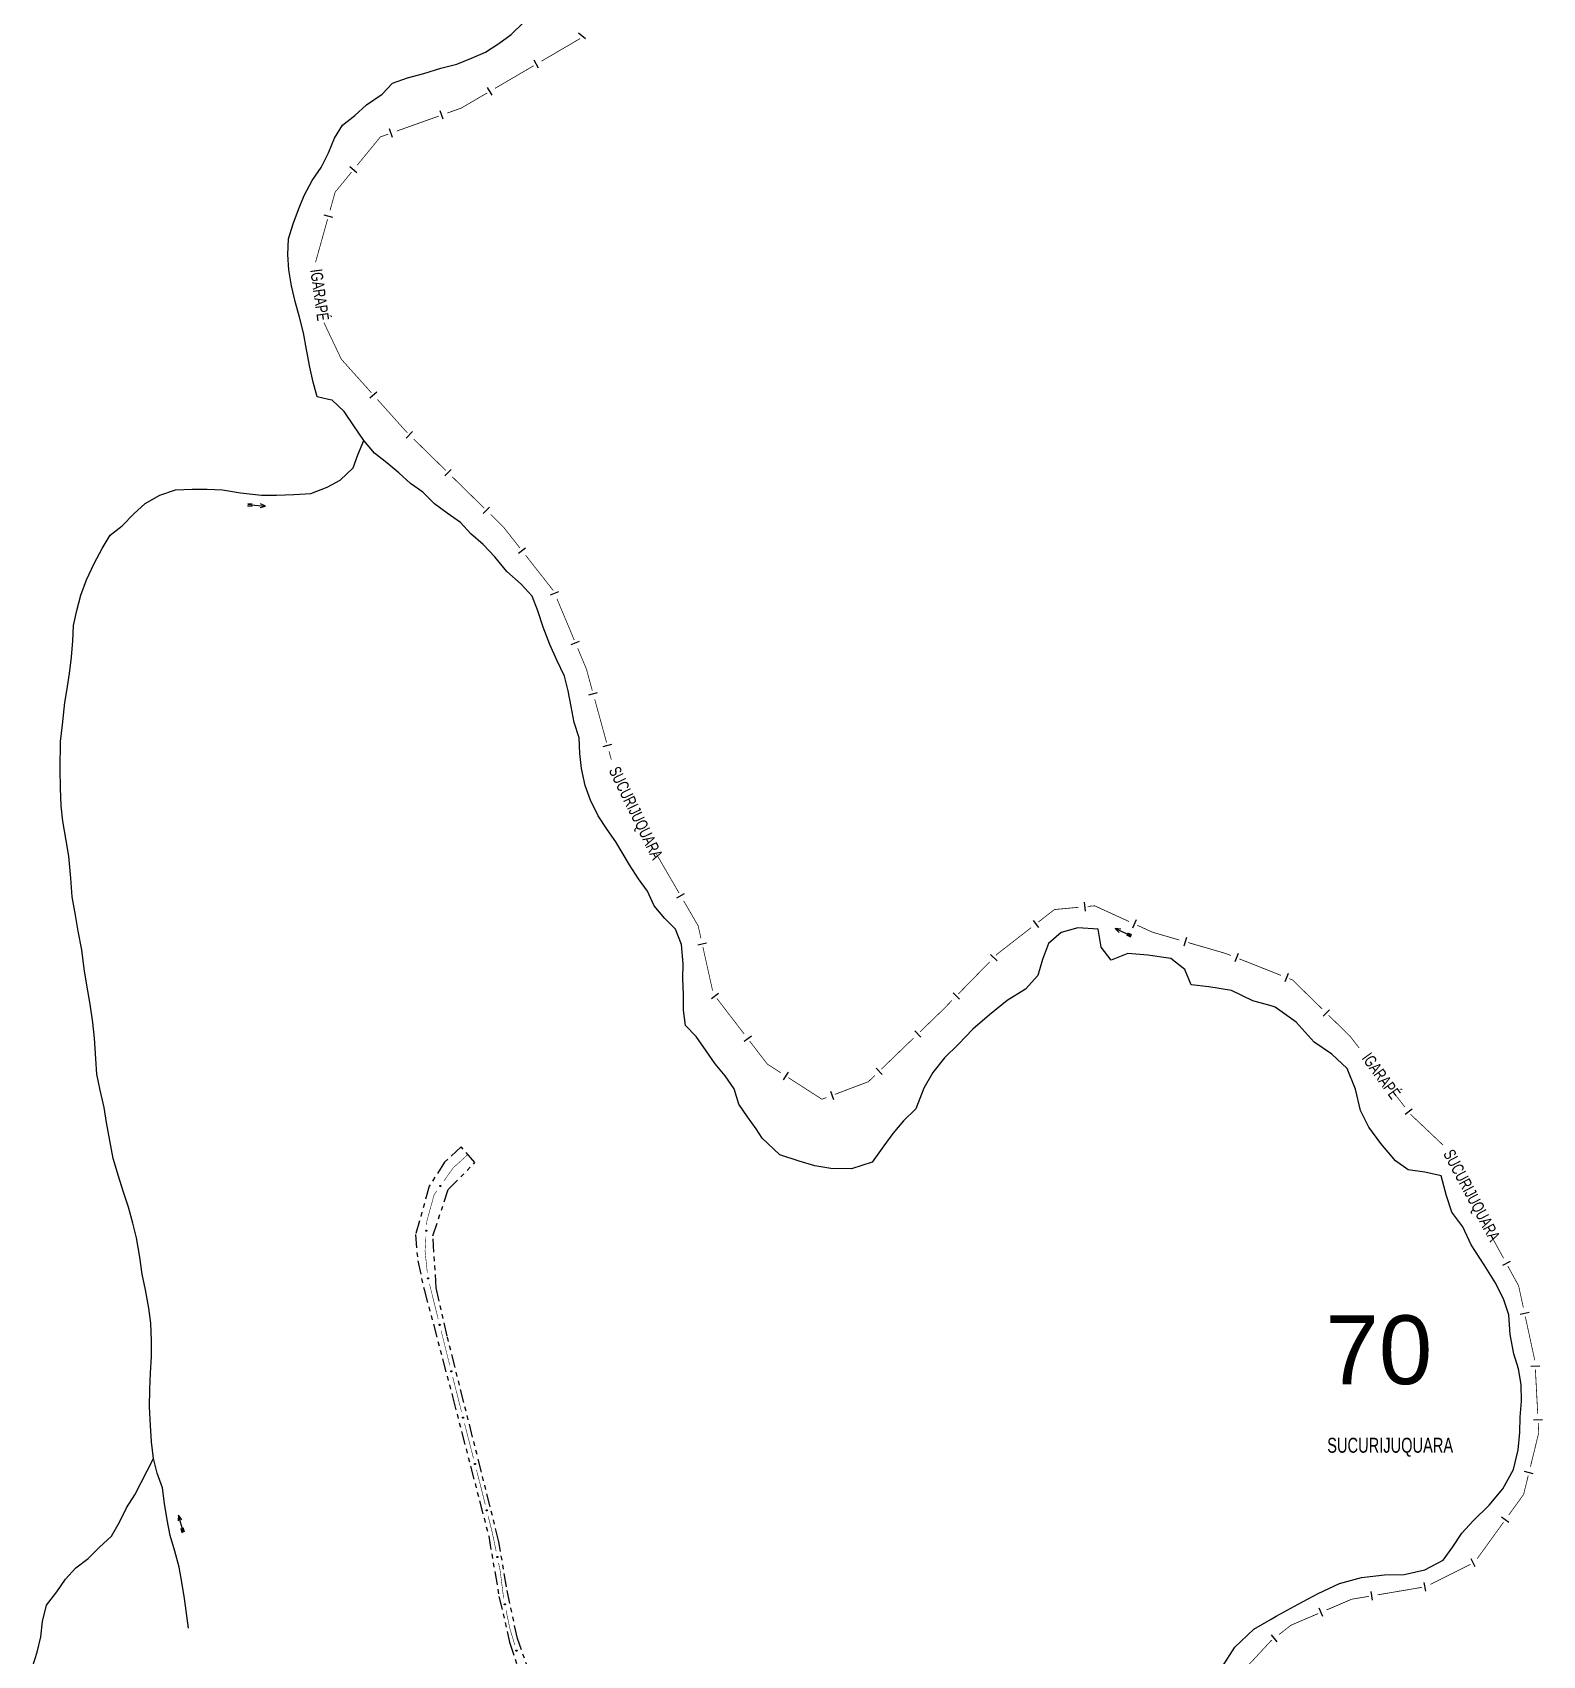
# Model space of a CAD drawing. Extents: x 211453 to 215163, y 4877397 to 4881305.
# Drawn here: x 214658 to 215163, y 4880377 to 4880920 of the extents above; entities that cross this region are included whole.
import ezdxf

# ---------------------------------------------------------------- set-up
doc = ezdxf.new("R2010")
doc.units = 0
doc.header["$LTSCALE"] = 1.5
doc.header["$MEASUREMENT"] = 0
doc.linetypes.add('TRACO_25', pattern=[8, 3, -1, 1, -1, 1, -1])
for name, color, linetype in [('HD-CURSO-PERENE', 170, 'CONTINUOUS'), ('HD-TXT-PERENE', 170, 'CONTINUOUS'), ('LM-LIM-SETORES-BAIRROS', 250, 'CONTINUOUS'), ('LM-TXT-LSB', 7, 'CONTINUOUS'), ('SV-EIXO-RUA-N-PAV', 6, 'CONTINUOUS'), ('SV-RUA-NAO-PAV', 7, 'CONTINUOUS')]:
    doc.layers.add(name, color=color, linetype=linetype)
doc.styles.add('ARIAL', font='ARIAL.SHX')
doc.styles.add('SWIS', font='swissko.ttf')

# ---------------------------------------------------------------- blocks, each defined once
blk = doc.blocks.new('COD035', base_point=(212390.061183, 4880219.475751))
at = {"layer": 'HD-TXT-PERENE'}
for p, q in [((212390.061183, 4880219.881482), (212391.561183, 4880219.881482)), ((212390.061183, 4880219.481482), (212396.061183, 4880219.481482)), ((212390.061183, 4880219.081482), (212391.561183, 4880219.081482))]:
    blk.add_line(p, q, dxfattribs=at)
blk.add_lwpolyline([(212394.261183, 4880218.881482), (212396.061183, 4880219.481482), (212394.261183, 4880220.081482)], dxfattribs=at)

msp = doc.modelspace()

# ---------------------------------------------------------------- linework, layer by layer
at = {"layer": 'HD-CURSO-PERENE', "linetype": 'Continuous'}
for points in [[(215071.848075, 4880594.614572, 2.702486), (215065.695308, 4880596.355496, 2.702486), (215058.604869, 4880599.763843, 2.702486), (215051.065959, 4880600.955991, 2.702486), (215045.134769, 4880601.668044, 2.702486), (215043.046013, 4880606.81091, 2.702486), (215038.311872, 4880610.467589, 2.702486), (215030.683137, 4880611.559946, 2.702486), (215023.893323, 4880612.112717, 2.702486), (215018.382582, 4880609.949161, 2.702486), (215015.036082, 4880614.224099, 2.702486), (215014.015323, 4880620.334835, 2.702486), (215007.205581, 4880620.777794, 2.702486), (215001.604781, 4880619.133453, 2.702486), (214997.462491, 4880615.53147, 2.702486), (214995.447604, 4880610.191133, 2.702486), (214993.902022, 4880604.790639, 2.702486), (214989.720142, 4880600.270153, 2.702486), (214983.580992, 4880596.449597, 2.702486), (214977.661874, 4880591.660478, 2.702486), (214972.172087, 4880586.90108, 2.702486), (214967.311443, 4880581.861793, 2.702486), (214962.610399, 4880577.231763, 2.702486), (214958.738197, 4880572.311751, 2.702486), (214955.754713, 4880567.181598, 2.702486), (214953.011575, 4880560.17433, 2.702486), (214948.969288, 4880556.162951, 2.702486), (214945.38635, 4880552.011549, 2.702486), (214942.332622, 4880547.809942, 2.702486), (214938.490585, 4880542.330813, 2.702486), (214931.611923, 4880540.207929, 2.702486), (214924.6925, 4880540.251588, 2.702486), (214919.320364, 4880541.202955, 2.702486), (214914.107756, 4880542.753274, 2.702486), (214907.586938, 4880544.8634, 2.702486), (214901.663885, 4880550.447623, 2.702486), (214899.694914, 4880553.584421, 2.646404), (214896.816632, 4880557.538293, 2.646404), (214893.914704, 4880561.739284, 2.646404), (214892.371983, 4880566.860185, 2.646404), (214889.349948, 4880571.281223, 2.646404), (214885.928247, 4880575.262266, 2.646404), (214882.966248, 4880579.603284, 2.646404), (214879.584069, 4880584.384424, 2.646404), (214876.062574, 4880588.04544, 2.646404), (214875.35965, 4880593.246223, 2.646404), (214875.356606, 4880598.426895, 2.646404), (214875.213565, 4880603.647595, 2.646404), (214875.330546, 4880608.748238, 2.646404), (214874.686929, 4880615.109162, 2.646404), (214872.724262, 4880620.270133, 2.646404), (214869.102856, 4880623.811149, 2.646404), (214865.541005, 4880628.092252, 2.646404), (214863.338536, 4880632.993227, 2.646404), (214860.336685, 4880637.09422, 2.646404), (214857.374452, 4880641.83529, 2.646404), (214852.791762, 4880649.437603, 2.646404), (214849.881452, 4880653.607158, 2.476595), (214846.811099, 4880658.216663, 2.476595), (214844.31064, 4880663.406089, 2.476595), (214842.510168, 4880668.315535, 2.476595), (214841.27956, 4880674.044874, 2.476595), (214840.738997, 4880679.02429, 2.476595), (214840.478385, 4880684.253671, 2.476595), (214838.877869, 4880689.423083, 2.476595), (214837.857302, 4880694.692473, 2.476595), (214836.876729, 4880699.991858, 2.476595), (214835.566228, 4880704.881298, 2.476595), (214833.025747, 4880710.270701, 2.476595), (214830.675275, 4880715.480122, 2.476595), (214828.494728, 4880721.219476, 2.476595), (214826.674193, 4880726.668859, 2.476595), (214824.823725, 4880731.568308, 2.476595), (214821.163477, 4880735.637888, 2.476595), (214816.323285, 4880739.877469, 2.476595), (214812.332963, 4880744.736961, 2.476595), (214808.432718, 4880748.906533, 2.476595), (214804.292562, 4880752.466183, 2.476595), (214800.852339, 4880756.205799, 2.476595), (214796.422253, 4880759.345504, 2.476595), (214792.202154, 4880762.475206, 2.476595), (214788.221943, 4880766.404808, 2.476595), (214784.121868, 4880769.27454, 2.476595), (214780.171698, 4880772.844185, 2.476595), (214776.211556, 4880776.193856, 2.476595), (214772.101431, 4880779.483537, 2.476595), (214768.50116, 4880783.703098, 2.476595), (214765.230794, 4880788.532581, 2.476595), (214761.920437, 4880793.31207, 2.476595), (214757.940241, 4880797.121687, 2.476595), (214756.657602, 4880797.431376, 2.476595), (214752.970423, 4880798.321633, 2.476595), (214751.589929, 4880803.191077, 2.476595), (214750.469395, 4880808.240495, 2.476595), (214749.348767, 4880814.079818, 2.466465), (214748.328162, 4880819.66917, 2.436077), (214747.037621, 4880824.868573, 2.436077), (214745.587077, 4880830.187965, 2.436077), (214744.286534, 4880835.417364, 2.425947), (214743.405958, 4880840.686751, 2.425947), (214743.155354, 4880845.846141, 2.425947), (214743.284717, 4880851.075515, 2.425947), (214744.933999, 4880856.14488, 2.425947), (214746.683311, 4880860.91428, 2.425947), (214748.622624, 4880865.563691, 2.425947), (214751.251843, 4880870.62304, 2.425947), (214754.271119, 4880874.992465, 2.425947), (214756.72038, 4880879.801848, 2.425947), (214758.719658, 4880884.711226, 2.425947), (214761.348955, 4880889.120653, 2.425947), (214765.568295, 4880892.300199, 2.425947), (214769.417612, 4880895.879703, 2.425947), (214774.596837, 4880899.489179, 2.35504), (214778.076168, 4880903.148681, 2.35504), (214783.135627, 4880904.888383, 2.35504), (214788.625086, 4880906.378107, 2.35504), (214794.274501, 4880908.157793, 2.35504), (214799.633992, 4880909.457542, 2.35504), (214804.543425, 4880911.487212, 2.35504), (214809.23288, 4880913.456893, 2.35504), (214813.652233, 4880916.42646, 2.35504), (214817.751598, 4880919.466024, 2.35504), (214821.740876, 4880923.285497, 2.35504)], [(214709.861928, 4880386.574854, 8.719535), (214708.556342, 4880396.496341, 8.523311), (214707.69327, 4880401.997188, 8.523311), (214706.770516, 4880406.977976, 8.523311), (214705.307615, 4880412.378901, 8.503688), (214703.764823, 4880417.619818, 8.268219), (214702.721997, 4880422.760645, 8.228974), (214701.89893, 4880428.241483, 7.836527), (214701.175962, 4880433.522279, 7.247855), (214699.453403, 4880438.423179, 7.326344), (214698.170786, 4880443.284007, 6.835784), (214697.487611, 4880448.904841, 6.757295), (214697.184447, 4880454.385599, 6.79654), (214696.88086, 4880460.58645, 6.79654), (214696.957355, 4880466.527208, 6.816162), (214697.234154, 4880471.887861, 6.816162), (214697.590832, 4880477.428525, 6.816162), (214697.587765, 4880482.649203, 6.816162), (214697.284377, 4880488.51001, 6.816162), (214696.661496, 4880493.610767, 6.816162), (214695.538156, 4880499.651723, 6.757295), (214694.395278, 4880504.912581, 6.600316), (214693.612063, 4880510.633444, 6.600316), (214692.488452, 4880517.13446, 6.600316), (214691.345786, 4880522.035271, 6.580694), (214689.842975, 4880527.296185, 6.541449), (214688.100126, 4880532.697153, 6.364847), (214686.47749, 4880537.698051, 6.188246), (214684.754344, 4880543.599082, 5.756553), (214683.570991, 4880549.680052, 5.658441), (214682.527707, 4880555.600981, 5.658441), (214681.744879, 4880560.661758, 5.658441), (214680.36174, 4880566.44272, 5.658441), (214679.278792, 4880571.803582, 5.658441), (214678.975851, 4880576.90429, 5.658441), (214678.431898, 4880583.805269, 5.540707), (214677.928901, 4880589.066029, 5.40335), (214677.06543, 4880595.246963, 5.422972), (214675.901921, 4880601.587964, 5.462217), (214675.018888, 4880607.028806, 5.462217), (214674.195281, 4880613.429763, 5.442595), (214672.991838, 4880619.670757, 5.364105), (214672.088915, 4880624.931579, 5.246371), (214671.005485, 4880631.112547, 5.030524), (214670.621925, 4880637.293408, 4.971657), (214669.917708, 4880644.694476, 4.971657), (214669.034793, 4880649.935291, 4.99128), (214667.931226, 4880656.356294, 5.010902), (214667.388306, 4880661.497044, 5.010902), (214667.124865, 4880667.437855, 4.696944), (214666.961228, 4880673.67869, 4.638076), (214667.115699, 4880683.039881, 4.127894), (214667.772286, 4880688.640506, 4.127894), (214668.558449, 4880696.075843, 3.813936), (214669.205367, 4880699.961754, 3.774691), (214670.081795, 4880705.762372, 3.774691), (214670.838446, 4880711.222964, 3.774691), (214671.215179, 4880716.663612, 3.774691), (214671.452079, 4880721.86425, 3.774691), (214672.588917, 4880726.884727, 3.774691), (214673.885725, 4880731.905179, 3.617712), (214675.782328, 4880737.085559, 3.480355), (214678.35864, 4880742.545871, 3.244887), (214681.055187, 4880747.566108, 3.244887), (214683.69211, 4880751.966273, 3.284131), (214687.749521, 4880755.086054, 3.284131), (214691.646386, 4880759.185987, 3.166397), (214695.383656, 4880762.645862, 3.166397), (214700.281099, 4880765.445472, 3.146775), (214705.559117, 4880767.144881, 3.146775), (214711.157933, 4880767.384051, 3.048663), (214716.197017, 4880767.343272, 3.048663), (214721.256169, 4880767.182473, 3.048663), (214727.275671, 4880766.12141, 3.048663), (214734.254805, 4880765.380241, 3.048663), (214739.293879, 4880765.359464, 3.048663), (214745.152658, 4880765.578592, 2.950551), (214750.851385, 4880765.937762, 2.813194), (214756.209153, 4880768.037211, 2.793571), (214760.626943, 4880770.396838, 2.832816), (214764.963726, 4880774.496703, 2.832816), (214766.461541, 4880778.829205, 2.69546), (214768.50116, 4880783.703098, 2.69546)], [(215071.838958, 4880389.601789, 2.702486), (215073.52, 4880390.58, 2.7), (215080.84875, 4880394.591366, 2.702486), (215087.567111, 4880398.152027, 2.702486), (215094.744861, 4880401.472826, 2.702486), (215102.032915, 4880403.545569, 2.702486), (215109.770751, 4880404.380059, 2.702486), (215116.330637, 4880404.566225, 2.702486), (215123.269431, 4880406.100022, 2.702486), (215129.358884, 4880409.321567, 2.702486), (215132.572269, 4880413.78267, 2.702486), (215135.565946, 4880418.3637, 2.702486), (215139.378554, 4880422.455074, 2.702486), (215144.788278, 4880427.703729, 2.702486), (215149.339214, 4880433.222414, 2.702486), (215152.881346, 4880439.660166, 2.702486), (215154.436496, 4880446.158891, 2.702486), (215155.003409, 4880451.999205, 2.702486), (215155.11131, 4880457.09097, 2.702486), (215155.598524, 4880462.462081, 2.702486), (215155.416663, 4880468.093136, 2.702486), (215154.516074, 4880473.275298, 2.702486), (215152.986496, 4880478.328008, 2.702486), (215151.745949, 4880484.768333, 2.702486), (215151.31413, 4880491.298079, 2.702486), (215149.694694, 4880496.340853, 2.702486), (215147.026681, 4880501.863421, 2.702486), (215143.020447, 4880508.095571, 2.702486), (215138.764444, 4880514.727214, 2.702486), (215135.896559, 4880520.719137, 2.702486), (215132.300183, 4880525.673119, 2.702486), (215130.470901, 4880531.1553, 2.702486), (215128.691096, 4880537.815563, 2.702486), (215123.25893, 4880539.086449, 2.702486), (215117.717137, 4880539.81826, 2.702486), (215113.452535, 4880542.795777, 2.702486), (215108.497905, 4880548.629078, 2.702486), (215104.491986, 4880554.032559, 2.702486), (215101.72408, 4880559.674989, 2.702486), (215100.013998, 4880566.784493, 2.702486), (215097.295535, 4880573.694859, 2.702486), (215092.181528, 4880578.52985, 2.702486), (215086.249096, 4880582.516644, 2.702486), (215080.17, 4880589.2, 2.7), (215073.154689, 4880594.244865, 2.702486), (215071.848075, 4880594.614572, 2.702486)], [(214657.739253, 4880373.621186, 7.493135), (214659.336029, 4880378.601586, 7.414645), (214660.512854, 4880383.632058, 7.336155), (214661.139682, 4880388.832636, 7.051631), (214662.43622, 4880394.313148, 7.022197), (214665.892949, 4880398.783196, 6.747484), (214668.819965, 4880402.933284, 6.659183), (214672.2771, 4880406.713243, 6.541449), (214676.364464, 4880409.903029, 6.404092), (214680.191512, 4880413.712935, 6.325603), (214684.148612, 4880417.392804, 6.286357), (214686.855381, 4880422.03299, 6.286357), (214689.162131, 4880426.833258, 6.276546), (214691.949067, 4880431.163391, 6.276546), (214698.170786, 4880443.284007, 6.22749)], [(215055.555366, 4880373.818359, 2.702486), (215059.676619, 4880380.235832, 2.702486), (215066.054576, 4880386.232763, 2.702486), (215071.838958, 4880389.601789, 2.702486)]]:
    msp.add_polyline3d(points, dxfattribs=at)
at = {"layer": 'LM-LIM-SETORES-BAIRROS', "const_width": 0.25}
for points in [[(214827.905979, 4880910.492736), (214839.989548, 4880917.562909)], [(214839.989548, 4880917.562909), (214840.613699, 4880917.928104)], [(214840.613699, 4880917.928104), (214840.791113, 4880918.14065)], [(214812.369961, 4880901.402513), (214825.316642, 4880908.977699)], [(214801.130235, 4880894.826077), (214809.780625, 4880899.887476)], [(214796.441728, 4880893.154207), (214800.209356, 4880894.497702)], [(214800.209356, 4880894.497702), (214801.130235, 4880894.826077)], [(214779.487402, 4880887.108478), (214793.616007, 4880892.146585)], [(214766.30327, 4880875.711844), (214773.902123, 4880884.999332)], [(214773.902123, 4880884.999332), (214774.037857, 4880885.165229)], [(214774.037857, 4880885.165229), (214776.661681, 4880886.100856)], [(214758.916531, 4880866.683608), (214764.403556, 4880873.389973)], [(214758.826494, 4880866.360967), (214758.916531, 4880866.683608)], [(214757.213748, 4880860.581776), (214758.826494, 4880866.360967)], [(214752.37551, 4880843.244203), (214756.407375, 4880857.69218)], [(214755.432262, 4880822.558122), (214755.172832, 4880823.103486)], [(214761.016715, 4880810.818706), (214755.432262, 4880822.558122)], [(214761.016715, 4880810.818706), (214771.02989, 4880799.650164)], [(214773.032525, 4880797.416456), (214782.378155, 4880786.992484)], [(214782.378155, 4880786.992484), (214782.858631, 4880786.456568)], [(214782.858631, 4880786.456568), (214783.058726, 4880786.260371)], [(214785.200809, 4880784.160018), (214795.911219, 4880773.658251)], [(214798.053302, 4880771.557898), (214808.763712, 4880761.056132)], [(214810.905795, 4880758.955778), (214815.189959, 4880754.755072)], [(214815.189959, 4880754.755072), (214815.201469, 4880754.743786)], [(214815.201469, 4880754.743786), (214820.74578, 4880747.674789)], [(214822.5972, 4880745.314229), (214831.854299, 4880733.511428)], [(214833.069976, 4880730.777443), (214838.870877, 4880716.944527)], [(214840.031057, 4880714.177944), (214842.738143, 4880707.722583)], [(214842.738143, 4880707.722583), (214842.923902, 4880707.279621)], [(214842.923902, 4880707.279621), (214844.916562, 4880700.028782)], [(214845.711542, 4880697.136031), (214849.686442, 4880682.672278)], [(214850.481421, 4880679.779527), (214851.011408, 4880677.851026)], [(214851.011408, 4880677.851026), (214851.260833, 4880676.943427)], [(214866.36637, 4880645.333691), (214873.911929, 4880632.369721)], [(214875.421041, 4880629.776927), (214879.948377, 4880621.998544)], [(215012.82881, 4880628.102674), (215010.482201, 4880627.882679)], [(215013.413831, 4880627.835599), (215012.82881, 4880628.102674)], [(215024.330087, 4880622.852091), (215013.413831, 4880627.835599)], [(214999.38763, 4880626.842563), (214993.975215, 4880622.632907)], [(214999.530224, 4880626.85593), (214999.38763, 4880626.842563)], [(215007.495298, 4880627.602657), (214999.530224, 4880626.85593)], [(214879.948377, 4880621.998544), (214880.307182, 4880621.382084)], [(214880.355138, 4880621.16628), (214880.307182, 4880621.382084)], [(214881.22286, 4880617.261532), (214880.355138, 4880621.16628)], [(214991.607159, 4880620.791085), (214980.556228, 4880612.195917)], [(215032.150505, 4880619.2819), (215027.059151, 4880621.606214)], [(215032.537676, 4880619.169389), (215032.150505, 4880619.2819)], [(215041.180153, 4880616.6579), (215032.537676, 4880619.169389)], [(214885.127608, 4880599.690165), (214881.873651, 4880614.332971)], [(214980.485972, 4880612.141273), (214979.849079, 4880611.489905)], [(214980.556228, 4880612.195917), (214980.485972, 4880612.141273)], [(215056.722661, 4880612.141273), (215044.060979, 4880615.820737)], [(215057.479914, 4880611.841231), (215056.722661, 4880612.141273)], [(215058.409596, 4880611.472867), (215057.479914, 4880611.841231)], [(214977.751726, 4880609.344885), (214967.264961, 4880598.619785)], [(215071.870737, 4880606.139219), (215061.198641, 4880610.367776)], [(215072.354822, 4880605.947411), (215071.870737, 4880606.139219)], [(215075.143865, 4880604.842313), (215072.354822, 4880605.947411)], [(215078.984614, 4880603.320499), (215077.932908, 4880603.737215)], [(215079.605622, 4880602.712992), (215078.984614, 4880603.320499)], [(215088.898465, 4880593.622168), (215079.605622, 4880602.712992)], [(214895.692405, 4880585.227821), (214886.557014, 4880597.125074)], [(214965.167608, 4880596.474765), (214962.371138, 4880593.614738)], [(214962.00435, 4880593.239615), (214954.470564, 4880585.961211)], [(214962.371138, 4880593.614738), (214962.00435, 4880593.239615)], [(215098.30631, 4880584.418841), (215091.042967, 4880591.524285)], [(215098.816819, 4880583.752882), (215098.30631, 4880584.418841)], [(214903.409209, 4880575.17803), (214897.519483, 4880582.84837)], [(214952.31299, 4880583.876775), (214941.525119, 4880573.454595)], [(215101.250367, 4880580.578319), (215098.816819, 4880583.752882)], [(214903.686082, 4880574.999813), (214903.409209, 4880575.17803)], [(214907.890403, 4880572.293583), (214903.686082, 4880574.999813)], [(214921.680812, 4880563.416998), (214910.412996, 4880570.669845)], [(214937.222176, 4880569.297514), (214925.982868, 4880565.044803)], [(214937.929162, 4880569.980535), (214937.222176, 4880569.297514)], [(214939.367545, 4880571.370159), (214937.929162, 4880569.980535)], [(214922.241723, 4880563.629235), (214921.680812, 4880563.416998)], [(214923.17701, 4880563.983127), (214922.241723, 4880563.629235)], [(215114.124097, 4880563.95297), (215113.71963, 4880564.472188)], [(215116.582246, 4880560.797419), (215114.124097, 4880563.95297)], [(215118.468079, 4880558.376556), (215118.425858, 4880558.430755)], [(215119.144076, 4880557.735977), (215118.468079, 4880558.376556)], [(215129.306209, 4880548.106281), (215119.144076, 4880557.735977)], [(215145.700484, 4880517.280459), (215145.6969, 4880517.287005)], [(215149.542341, 4880510.263328), (215145.700484, 4880517.280459)], [(215154.591248, 4880501.041525), (215150.983038, 4880507.631903)], [(215154.694272, 4880500.566031), (215154.591248, 4880501.041525)], [(215156.176546, 4880493.724769), (215154.694272, 4880500.566031)], [(215159.988106, 4880476.132952), (215156.811806, 4880490.792799)], [(215160.981995, 4880458.164229), (215160.193613, 4880473.143497)], [(215161.311838, 4880451.897213), (215161.139672, 4880455.168376)], [(215158.522991, 4880440.509422), (215161.139547, 4880451.193693)], [(215161.139547, 4880451.193693), (215161.311838, 4880451.897213)], [(215156.271396, 4880431.315407), (215157.809385, 4880437.59553)], [(215151.274648, 4880424.396833), (215155.958572, 4880430.882267)], [(215155.958572, 4880430.882267), (215156.271396, 4880431.315407)], [(215140.735818, 4880409.804607), (215149.518176, 4880421.964795)], [(215125.082449, 4880401.229662), (215138.498857, 4880407.937867)], [(215107.496588, 4880397.728812), (215122.285667, 4880400.235435)], [(215090.35771, 4880392.656098), (215098.630132, 4880396.201099)], [(215098.630132, 4880396.201099), (215098.726347, 4880396.24233)], [(215098.726347, 4880396.24233), (215104.538773, 4880397.227487)], [(215078.511906, 4880387.579787), (215087.600236, 4880391.474431)], [(215074.472413, 4880384.446349), (215078.423147, 4880387.510937)], [(215078.423147, 4880387.510937), (215078.511906, 4880387.579787)], [(215061.871433, 4880371.643207), (215071.388895, 4880381.910531)], [(215071.388895, 4880381.910531), (215071.863775, 4880382.422825)], [(215071.863775, 4880382.422825), (215072.101973, 4880382.607596)]]:
    msp.add_lwpolyline(points, dxfattribs=at)
at = {"layer": 'LM-LIM-SETORES-BAIRROS'}
for points in [[(214842.583473, 4880917.947138), (214840.28037, 4880919.869563)], [(214826.937273, 4880908.188043), (214825.422236, 4880910.777379)], [(214811.401255, 4880899.09782), (214809.886218, 4880901.687156)], [(214795.061725, 4880891.069599), (214794.054103, 4880893.89532)], [(214778.107399, 4880885.02387), (214777.099777, 4880887.849591)], [(214766.19773, 4880873.214073), (214763.875858, 4880875.113787)], [(214758.120964, 4880858.252192), (214755.231368, 4880859.058565)], [(214770.580581, 4880797.904277), (214772.814289, 4880799.906912)], [(214782.722577, 4880784.489212), (214784.82293, 4880786.631295)], [(214795.57507, 4880771.887093), (214797.675423, 4880774.029175)], [(214808.427563, 4880759.284973), (214810.527916, 4880761.427055)], [(214820.18264, 4880745.962226), (214822.5432, 4880747.813646)], [(214830.913232, 4880732.041742), (214833.679815, 4880733.201922)], [(214837.874312, 4880715.442243), (214840.640895, 4880716.602423)], [(214843.73518, 4880698.667042), (214846.627931, 4880699.462022)], [(214848.505059, 4880681.310537), (214851.39781, 4880682.105517)], [(214873.11857, 4880630.7509), (214875.711364, 4880632.260012)], [(215009.346555, 4880629.28279), (215009.626578, 4880626.295887)], [(214992.264952, 4880623.202995), (214994.106774, 4880620.834938)], [(215026.772402, 4880623.386038), (215025.526525, 4880620.656974)], [(215043.519285, 4880617.540204), (215042.682122, 4880614.659378)], [(214883.121002, 4880615.634554), (214880.19244, 4880614.983762)], [(214978.077451, 4880611.823575), (214980.222471, 4880609.726222)], [(215060.821505, 4880612.130662), (215059.716414, 4880609.341617)], [(215077.555776, 4880605.500103), (215076.450678, 4880602.71106)], [(214887.137714, 4880598.831763), (214884.758263, 4880597.004685)], [(214965.493334, 4880598.953455), (214967.638354, 4880596.856102)], [(215091.377074, 4880593.29583), (215089.279192, 4880591.151328)], [(214898.100183, 4880584.55506), (214895.720732, 4880582.727981)], [(214952.709155, 4880586.345186), (214954.793591, 4880584.187612)], [(214939.76371, 4880573.83857), (214941.848146, 4880571.680996)], [(214910.384001, 4880572.472388), (214908.760263, 4880569.949795)], [(214924.516744, 4880566.09384), (214925.57842, 4880563.287982)], [(215118.994652, 4880560.141449), (215116.627989, 4880558.297837)], [(215151.818518, 4880509.229393), (215149.187093, 4880507.788697)], [(215158.066037, 4880492.087752), (215155.134068, 4880491.452492)], [(215161.638981, 4880474.220953), (215158.643127, 4880474.063276)], [(215162.58504, 4880456.245832), (215159.589186, 4880456.088155)], [(215159.5042, 4880438.210025), (215156.590308, 4880438.923631)], [(215151.319685, 4880421.897238), (215148.887648, 4880423.65371)], [(215140.064105, 4880407.043439), (215138.722464, 4880409.726721)], [(215123.522268, 4880398.923636), (215123.020943, 4880401.881451)], [(215105.775374, 4880395.915687), (215105.274049, 4880398.873503)], [(215089.110227, 4880390.489583), (215087.92856, 4880393.247057)], [(215073.811496, 4880382.035293), (215071.972743, 4880384.405734)]]:
    msp.add_lwpolyline(points, dxfattribs=at)
at = {"layer": 'SV-EIXO-RUA-N-PAV', "const_width": 0.18}
for points in [[(214803.287192, 4880544.91346), (214798.84127, 4880540.884344)], [(214798.419831, 4880540.502415), (214795.270081, 4880536.077766)], [(214798.84127, 4880540.884344), (214798.419831, 4880540.502415)], [(214792.03142, 4880531.528218), (214789.79351, 4880523.415796)], [(214792.370425, 4880532.004439), (214792.03142, 4880531.528218)], [(214792.950356, 4880532.819105), (214792.370425, 4880532.004439)], [(214789.597739, 4880522.706127), (214789.521284, 4880521.444619)], [(214789.79351, 4880523.415796), (214789.597739, 4880522.706127)], [(214789.279304, 4880517.451945), (214789.037324, 4880513.459271)], [(214789.037324, 4880513.459271), (214788.989319, 4880512.667195)], [(214788.989319, 4880512.667195), (214789.743727, 4880505.500321)], [(214790.499406, 4880501.581408), (214793.380351, 4880489.932367)], [(214794.350289, 4880486.051746), (214797.260716, 4880474.410036)], [(214798.241655, 4880470.532186), (214801.195501, 4880458.901417)], [(214802.180116, 4880455.024494), (214802.374562, 4880454.258865)], [(214802.374562, 4880454.258865), (214805.170736, 4880443.40313)], [(214806.168473, 4880439.529563), (214807.415644, 4880434.687605)], [(214807.415644, 4880434.687605), (214807.546132, 4880434.181002)], [(214807.546132, 4880434.181002), (214809.117002, 4880427.897523)], [(214810.087145, 4880424.016953), (214811.299823, 4880419.166241)], [(214811.299823, 4880419.166241), (214811.500863, 4880418.36208)], [(214811.500863, 4880418.36208), (214812.753597, 4880412.31948)], [(214813.565599, 4880408.402766), (214813.9716, 4880406.444408)], [(214813.9716, 4880406.444408), (214814.086648, 4880405.889468)], [(214814.086648, 4880405.889468), (214815.27498, 4880396.531357)], [(214816.06612, 4880392.611023), (214817.278669, 4880386.734824)], [(214817.278669, 4880386.734824), (214817.280854, 4880386.724234)], [(214817.280854, 4880386.724234), (214818.982312, 4880380.981813)]]:
    msp.add_lwpolyline(points, dxfattribs=at)
at = {"layer": 'SV-EIXO-RUA-N-PAV'}
for points in [[(214794.283222, 4880534.501648), (214794.292023, 4880534.453538), (214794.289748, 4880534.41039), (214794.277494, 4880534.374948), (214794.258498, 4880534.346453), (214794.235781, 4880534.31949), (214794.20688, 4880534.297359), (214794.169362, 4880534.279901), (214794.121163, 4880534.270735), (214794.077116, 4880534.275969), (214794.041726, 4880534.286125), (214794.010873, 4880534.304222), (214793.98505, 4880534.326729), (214793.963054, 4880534.35751), (214793.945733, 4880534.395703), (214793.937689, 4880534.444392), (214793.940208, 4880534.486678), (214793.952962, 4880534.520647), (214793.971352, 4880534.55155), (214793.994874, 4880534.578799), (214794.023369, 4880534.60036), (214794.061855, 4880534.61773), (214794.110016, 4880534.625033), (214794.15222, 4880534.623001), (214794.186359, 4880534.610728), (214794.216376, 4880534.591938), (214794.243696, 4880534.569482), (214794.267152, 4880534.541357), (214794.283222, 4880534.501648)], [(214789.518865, 4880519.58504), (214789.551809, 4880519.548891), (214789.57273, 4880519.511086), (214789.581104, 4880519.474533), (214789.580081, 4880519.440302), (214789.575091, 4880519.4054), (214789.562296, 4880519.371321), (214789.539717, 4880519.336644), (214789.503686, 4880519.303342), (214789.46355, 4880519.284456), (214789.428153, 4880519.274329), (214789.392397, 4880519.27334), (214789.358573, 4880519.278756), (214789.323614, 4880519.293217), (214789.288695, 4880519.316442), (214789.256086, 4880519.353483), (214789.235829, 4880519.390686), (214789.228658, 4880519.426255), (214789.227892, 4880519.462208), (214789.233413, 4880519.497779), (214789.246166, 4880519.531158), (214789.269613, 4880519.566274), (214789.306599, 4880519.597975), (214789.343474, 4880519.618602), (214789.378933, 4880519.626271), (214789.414345, 4880519.626228), (214789.449413, 4880519.621649), (214789.484205, 4880519.610213), (214789.518865, 4880519.58504)], [(214790.091614, 4880503.688821), (214790.133843, 4880503.664148), (214790.165091, 4880503.634307), (214790.18399, 4880503.601917), (214790.193227, 4880503.56894), (214790.198877, 4880503.534139), (214790.196833, 4880503.497795), (214790.185629, 4880503.45796), (214790.161175, 4880503.415425), (214790.128502, 4880503.385424), (214790.097739, 4880503.365196), (214790.063907, 4880503.353585), (214790.030008, 4880503.348662), (214789.992326, 4880503.352034), (214789.952068, 4880503.363783), (214789.909893, 4880503.389407), (214789.879459, 4880503.418872), (214789.862001, 4880503.450681), (214789.850543, 4880503.484767), (214789.8452, 4880503.520365), (214789.847413, 4880503.55603), (214789.859315, 4880503.596542), (214789.885157, 4880503.637834), (214789.914199, 4880503.668524), (214789.945754, 4880503.686423), (214789.979566, 4880503.696948), (214790.014403, 4880503.70304), (214790.051022, 4880503.702506), (214790.091614, 4880503.688821)], [(214793.937164, 4880488.15812), (214793.979455, 4880488.133554), (214794.010778, 4880488.103792), (214794.029759, 4880488.07145), (214794.03908, 4880488.038497), (214794.044818, 4880488.00371), (214794.042866, 4880487.967361), (214794.031762, 4880487.927498), (214794.007417, 4880487.884901), (214793.97482, 4880487.854817), (214793.944108, 4880487.834512), (214793.910305, 4880487.822815), (214793.876418, 4880487.817806), (214793.838728, 4880487.821083), (214793.798441, 4880487.832729), (214793.756201, 4880487.858247), (214793.725692, 4880487.887635), (214793.708154, 4880487.9194), (214793.69661, 4880487.953456), (214793.691177, 4880487.989041), (214793.693299, 4880488.024711), (214793.705098, 4880488.065253), (214793.730836, 4880488.10661), (214793.7598, 4880488.137374), (214793.79131, 4880488.155353), (214793.825095, 4880488.165964), (214793.859916, 4880488.172144), (214793.896537, 4880488.171702), (214793.937164, 4880488.15812)], [(214797.820673, 4880472.637004), (214797.863055, 4880472.612596), (214797.894489, 4880472.582951), (214797.913591, 4880472.55068), (214797.923034, 4880472.517762), (214797.928903, 4880472.482997), (214797.927086, 4880472.446641), (214797.916131, 4880472.406737), (214797.891945, 4880472.36405), (214797.85946, 4880472.333844), (214797.828824, 4880472.313424), (214797.795066, 4880472.301601), (214797.761198, 4880472.296466), (214797.723496, 4880472.299602), (214797.683165, 4880472.311098), (214797.64083, 4880472.336458), (214797.610212, 4880472.365732), (214797.592556, 4880472.397431), (214797.580884, 4880472.431444), (214797.575319, 4880472.467009), (214797.577308, 4880472.502686), (214797.588956, 4880472.543272), (214797.614539, 4880472.584725), (214797.643388, 4880472.615596), (214797.674831, 4880472.633693), (214797.708576, 4880472.64443), (214797.743373, 4880472.650739), (214797.779995, 4880472.650435), (214797.820673, 4880472.637004)], [(214801.759134, 4880457.129312), (214801.801517, 4880457.104904), (214801.832951, 4880457.075259), (214801.852052, 4880457.042988), (214801.861496, 4880457.01007), (214801.867364, 4880456.975304), (214801.865547, 4880456.938949), (214801.854593, 4880456.899044), (214801.830406, 4880456.856357), (214801.797922, 4880456.826152), (214801.767286, 4880456.805732), (214801.733527, 4880456.793909), (214801.699659, 4880456.788774), (214801.661957, 4880456.79191), (214801.621626, 4880456.803406), (214801.579291, 4880456.828765), (214801.548673, 4880456.858039), (214801.531017, 4880456.889739), (214801.519346, 4880456.923752), (214801.51378, 4880456.959316), (214801.515769, 4880456.994994), (214801.527417, 4880457.03558), (214801.553001, 4880457.077033), (214801.581849, 4880457.107904), (214801.613292, 4880457.126), (214801.647037, 4880457.136737), (214801.681835, 4880457.143047), (214801.718457, 4880457.142742), (214801.759134, 4880457.129312)], [(214805.740366, 4880441.632944), (214805.782831, 4880441.608679), (214805.814366, 4880441.579141), (214805.833576, 4880441.546935), (214805.843131, 4880441.514049), (214805.849117, 4880441.479304), (214805.847423, 4880441.442942), (214805.836604, 4880441.403001), (214805.812562, 4880441.360232), (214805.78018, 4880441.329917), (214805.749613, 4880441.309393), (214805.715895, 4880441.297456), (214805.682045, 4880441.292206), (214805.644332, 4880441.295215), (214805.603963, 4880441.306574), (214805.561542, 4880441.33179), (214805.530825, 4880441.36096), (214805.513062, 4880441.392599), (214805.501275, 4880441.426573), (214805.495589, 4880441.462119), (214805.497457, 4880441.497802), (214805.508968, 4880441.538428), (214805.534411, 4880441.579967), (214805.563155, 4880441.610936), (214805.594536, 4880441.629139), (214805.628245, 4880441.63999), (214805.663021, 4880441.646417), (214805.699644, 4880441.646236), (214805.740366, 4880441.632944)], [(214809.67402, 4880426.123327), (214809.71631, 4880426.098761), (214809.747634, 4880426.068999), (214809.766615, 4880426.036657), (214809.775935, 4880426.003704), (214809.781674, 4880425.968917), (214809.779721, 4880425.932568), (214809.768618, 4880425.892705), (214809.744272, 4880425.850108), (214809.711676, 4880425.820024), (214809.680963, 4880425.799719), (214809.647161, 4880425.788022), (214809.613274, 4880425.783013), (214809.575584, 4880425.78629), (214809.535296, 4880425.797937), (214809.493056, 4880425.823454), (214809.462548, 4880425.852842), (214809.44501, 4880425.884607), (214809.433465, 4880425.918664), (214809.428033, 4880425.954248), (214809.430155, 4880425.989918), (214809.441954, 4880426.03046), (214809.467692, 4880426.071818), (214809.496656, 4880426.102581), (214809.528166, 4880426.12056), (214809.561951, 4880426.131171), (214809.596772, 4880426.137351), (214809.633392, 4880426.136909), (214809.67402, 4880426.123327)], [(214813.238219, 4880410.524158), (214813.279479, 4880410.497897), (214813.30957, 4880410.46689), (214813.327224, 4880410.433805), (214813.335201, 4880410.400501), (214813.339524, 4880410.36551), (214813.3361, 4880410.32927), (214813.323389, 4880410.28989), (214813.297336, 4880410.248316), (214813.263546, 4880410.219578), (214813.232036, 4880410.200535), (214813.197787, 4880410.190218), (214813.163725, 4880410.186587), (214813.126199, 4880410.191389), (214813.086417, 4880410.20466), (214813.045246, 4880410.231869), (214813.015954, 4880410.26247), (214812.999719, 4880410.29492), (214812.989565, 4880410.329417), (214812.985579, 4880410.365192), (214812.989146, 4880410.400747), (214813.002579, 4880410.440777), (214813.029973, 4880410.481057), (214813.06016, 4880410.51062), (214813.092373, 4880410.527307), (214813.126561, 4880410.536539), (214813.161604, 4880410.541302), (214813.198176, 4880410.539376), (214813.238219, 4880410.524158)], [(214815.740709, 4880394.732719), (214815.781945, 4880394.70642), (214815.812007, 4880394.675385), (214815.82963, 4880394.642283), (214815.837576, 4880394.608972), (214815.841867, 4880394.573977), (214815.838409, 4880394.53774), (214815.825662, 4880394.498372), (214815.79957, 4880394.456822), (214815.765754, 4880394.428115), (214815.734226, 4880394.409101), (214815.699968, 4880394.398816), (214815.665902, 4880394.395217), (214815.62838, 4880394.400054), (214815.58861, 4880394.413362), (214815.547465, 4880394.440609), (214815.518201, 4880394.471237), (214815.501996, 4880394.503702), (214815.491874, 4880394.538208), (214815.487922, 4880394.573988), (214815.491521, 4880394.609539), (214815.504992, 4880394.649557), (214815.532423, 4880394.689811), (214815.562638, 4880394.719346), (214815.594866, 4880394.736003), (214815.629063, 4880394.745204), (214815.66411, 4880394.749934), (214815.70068, 4880394.747974), (214815.740709, 4880394.732719)], [(214819.615216, 4880379.23325), (214819.658526, 4880379.210527), (214819.691102, 4880379.182142), (214819.711458, 4880379.150647), (214819.722189, 4880379.118126), (214819.72942, 4880379.083618), (214819.729035, 4880379.047219), (214819.719658, 4880379.006915), (214819.697169, 4880378.96331), (214819.665898, 4880378.93185), (214819.636089, 4880378.910241), (214819.602822, 4880378.897098), (214819.569182, 4880378.890635), (214819.531386, 4880378.892286), (214819.490634, 4880378.902187), (214819.447334, 4880378.925861), (214819.415589, 4880378.953908), (214819.396699, 4880378.984889), (214819.383699, 4880379.018417), (214819.376738, 4880379.053734), (214819.377323, 4880379.089462), (214819.387365, 4880379.130475), (214819.411298, 4880379.172902), (214819.43891, 4880379.204884), (214819.469617, 4880379.224204), (214819.502914, 4880379.23626), (214819.537436, 4880379.243933), (214819.574042, 4880379.245069), (214819.615216, 4880379.23325)]]:
    msp.add_lwpolyline(points, close=True, dxfattribs=at)
for points in [[(214794.023369, 4880534.60036), (214793.937689, 4880534.444392)], [(214793.994874, 4880534.578799), (214793.940208, 4880534.486678)], [(214794.007122, 4880534.585675), (214793.942271, 4880534.471046)], [(214794.061855, 4880534.61773), (214793.945733, 4880534.395703)], [(214794.041356, 4880534.603179), (214793.945832, 4880534.426637)], [(214794.084955, 4880534.617366), (214793.955742, 4880534.379383)], [(214794.110016, 4880534.625033), (214793.963054, 4880534.35751)], [(214794.129043, 4880534.62283), (214793.97594, 4880534.346581)], [(214794.15222, 4880534.623001), (214793.98505, 4880534.326729)], [(214794.16665, 4880534.614483), (214793.999303, 4880534.318225)], [(214794.186359, 4880534.610728), (214794.010873, 4880534.304222)], [(214794.199509, 4880534.599467), (214794.025191, 4880534.298121)], [(214794.216376, 4880534.591938), (214794.041726, 4880534.286125)], [(214794.228732, 4880534.576989), (214794.063759, 4880534.284066)], [(214794.243696, 4880534.569482), (214794.077116, 4880534.275969)], [(214794.252566, 4880534.551648), (214794.102157, 4880534.276831)], [(214794.267152, 4880534.541357), (214794.121163, 4880534.270735)], [(214794.273235, 4880534.52186), (214794.145774, 4880534.27928)], [(214794.283222, 4880534.501648), (214794.169362, 4880534.279901)], [(214794.286951, 4880534.475247), (214794.192067, 4880534.294899)], [(214794.292023, 4880534.453538), (214794.20688, 4880534.297359)], [(214794.290832, 4880534.428936), (214794.225661, 4880534.316209)], [(214794.289748, 4880534.41039), (214794.235781, 4880534.31949)], [(214789.233413, 4880519.497779), (214789.235829, 4880519.390686)], [(214789.240162, 4880519.510098), (214789.245857, 4880519.378518)], [(214789.246166, 4880519.531158), (214789.256086, 4880519.353483)], [(214789.259932, 4880519.543076), (214789.272396, 4880519.342734)], [(214789.269613, 4880519.566274), (214789.288695, 4880519.316442)], [(214789.289401, 4880519.578199), (214789.305828, 4880519.3079)], [(214789.306599, 4880519.597975), (214789.323614, 4880519.293217)], [(214789.323905, 4880519.606183), (214789.340332, 4880519.290771)], [(214789.343474, 4880519.618602), (214789.358573, 4880519.278756)], [(214789.360226, 4880519.619019), (214789.375167, 4880519.279091)], [(214789.378933, 4880519.626271), (214789.392397, 4880519.27334)], [(214789.396051, 4880519.623683), (214789.407773, 4880519.275748)], [(214789.414345, 4880519.626228), (214789.428153, 4880519.274329)], [(214789.432743, 4880519.620092), (214789.447932, 4880519.28425)], [(214789.449413, 4880519.621649), (214789.46355, 4880519.284456)], [(214789.466381, 4880519.611218), (214789.484335, 4880519.298448)], [(214789.484205, 4880519.610213), (214789.503686, 4880519.303342)], [(214789.499689, 4880519.596896), (214789.520037, 4880519.323625)], [(214789.518865, 4880519.58504), (214789.539717, 4880519.336644)], [(214789.53601, 4880519.56462), (214789.551033, 4880519.36139)], [(214789.551809, 4880519.548891), (214789.562296, 4880519.371321)], [(214789.563828, 4880519.527392), (214789.568244, 4880519.397257)], [(214789.57273, 4880519.511086), (214789.575091, 4880519.4054)], [(214789.8452, 4880503.520365), (214789.879459, 4880503.418872)], [(214789.847413, 4880503.55603), (214789.909893, 4880503.389407)], [(214789.847965, 4880503.534137), (214789.89266, 4880503.41025)], [(214789.856995, 4880503.571511), (214789.928667, 4880503.384014)], [(214789.859315, 4880503.596542), (214789.952068, 4880503.363783)], [(214789.874643, 4880503.613828), (214789.970969, 4880503.360741)], [(214789.885157, 4880503.637834), (214789.992326, 4880503.352034)], [(214789.899226, 4880503.650831), (214790.009013, 4880503.354687)], [(214789.914199, 4880503.668524), (214790.030008, 4880503.348662)], [(214789.930063, 4880503.67392), (214790.045746, 4880503.353933)], [(214789.945754, 4880503.686423), (214790.063907, 4880503.353585)], [(214789.962865, 4880503.68906), (214790.077864, 4880503.36047)], [(214789.979566, 4880503.696948), (214790.097739, 4880503.365196)], [(214789.998957, 4880503.69658), (214790.113657, 4880503.380567)], [(214790.014403, 4880503.70304), (214790.128502, 4880503.385424)], [(214790.033711, 4880503.698147), (214790.144166, 4880503.40498)], [(214790.051022, 4880503.702506), (214790.161175, 4880503.415425)], [(214790.069774, 4880503.694416), (214790.17073, 4880503.439662)], [(214790.091614, 4880503.688821), (214790.185629, 4880503.45796)], [(214790.11407, 4880503.674447), (214790.189047, 4880503.484955)], [(214790.133843, 4880503.664148), (214790.196833, 4880503.497795)], [(214790.151729, 4880503.647214), (214790.194772, 4880503.524324)], [(214790.165091, 4880503.634307), (214790.198877, 4880503.534139)], [(214793.691177, 4880487.989041), (214793.725692, 4880487.887635)], [(214793.693299, 4880488.024711), (214793.756201, 4880487.858247)], [(214793.693907, 4880488.00282), (214793.738916, 4880487.879046)], [(214793.702843, 4880488.040217), (214793.774989, 4880487.852902)], [(214793.705098, 4880488.065253), (214793.798441, 4880487.832729)], [(214793.720383, 4880488.082578), (214793.81735, 4880487.829735)], [(214793.730836, 4880488.10661), (214793.838728, 4880487.821083)], [(214793.744873, 4880488.119644), (214793.855408, 4880487.823778)], [(214793.7598, 4880488.137374), (214793.876418, 4880487.817806)], [(214793.775651, 4880488.14281), (214793.892143, 4880487.823117)], [(214793.79131, 4880488.155353), (214793.910305, 4880487.822815)], [(214793.808414, 4880488.158033), (214793.924245, 4880487.829735)], [(214793.825095, 4880488.165964), (214793.944108, 4880487.834512)], [(214793.844487, 4880488.165645), (214793.959987, 4880487.849923)], [(214793.859916, 4880488.172144), (214793.97482, 4880487.854817)], [(214793.879236, 4880488.1673), (214793.990434, 4880487.874413)], [(214793.896537, 4880488.171702), (214794.007417, 4880487.884901)], [(214793.915309, 4880488.163659), (214794.01691, 4880487.909162)], [(214793.937164, 4880488.15812), (214794.031762, 4880487.927498)], [(214793.959656, 4880488.143803), (214794.035112, 4880487.954502)], [(214793.979455, 4880488.133554), (214794.042866, 4880487.967361)], [(214793.997384, 4880488.116665), (214794.040738, 4880487.993884)], [(214794.010778, 4880488.103792), (214794.044818, 4880488.00371)], [(214797.575319, 4880472.467009), (214797.610212, 4880472.365732)], [(214797.577308, 4880472.502686), (214797.64083, 4880472.336458)], [(214797.577997, 4880472.480797), (214797.623467, 4880472.357193)], [(214797.586793, 4880472.518227), (214797.659638, 4880472.331183)], [(214797.588956, 4880472.543272), (214797.683165, 4880472.311098)], [(214797.604175, 4880472.560654), (214797.702085, 4880472.308175)], [(214797.614539, 4880472.584725), (214797.723496, 4880472.299602)], [(214797.628527, 4880472.597811), (214797.740166, 4880472.30236)], [(214797.643388, 4880472.615596), (214797.761198, 4880472.296466)], [(214797.659218, 4880472.621091), (214797.776903, 4880472.301835)], [(214797.674831, 4880472.633693), (214797.795066, 4880472.301601)], [(214797.691924, 4880472.636437), (214797.808979, 4880472.308574)], [(214797.708576, 4880472.64443), (214797.828824, 4880472.313424)], [(214797.727969, 4880472.644183), (214797.844646, 4880472.328895)], [(214797.743373, 4880472.650739), (214797.85946, 4880472.333844)], [(214797.762712, 4880472.645968), (214797.875001, 4880472.353498)], [(214797.779995, 4880472.650435), (214797.891945, 4880472.36405)], [(214797.798798, 4880472.642462), (214797.901347, 4880472.388346)], [(214797.820673, 4880472.637004), (214797.916131, 4880472.406737)], [(214797.843219, 4880472.622771), (214797.91938, 4880472.433753)], [(214797.863055, 4880472.612596), (214797.927086, 4880472.446641)], [(214797.881047, 4880472.595774), (214797.924859, 4880472.473156)], [(214797.894489, 4880472.582951), (214797.928903, 4880472.482997)], [(214801.51378, 4880456.959316), (214801.548673, 4880456.858039)], [(214801.515769, 4880456.994994), (214801.579291, 4880456.828765)], [(214801.516459, 4880456.973105), (214801.561929, 4880456.8495)], [(214801.525255, 4880457.010535), (214801.598099, 4880456.823491)], [(214801.527417, 4880457.03558), (214801.621626, 4880456.803406)], [(214801.542637, 4880457.052961), (214801.640546, 4880456.800483)], [(214801.553001, 4880457.077033), (214801.661957, 4880456.79191)], [(214801.566988, 4880457.090118), (214801.678627, 4880456.794668)], [(214801.581849, 4880457.107904), (214801.699659, 4880456.788774)], [(214801.597679, 4880457.113399), (214801.715364, 4880456.794143)], [(214801.613292, 4880457.126), (214801.733527, 4880456.793909)], [(214801.630386, 4880457.128745), (214801.747441, 4880456.800881)], [(214801.647037, 4880457.136737), (214801.767286, 4880456.805732)], [(214801.66643, 4880457.136491), (214801.783108, 4880456.821202)], [(214801.681835, 4880457.143047), (214801.797922, 4880456.826152)], [(214801.701173, 4880457.138275), (214801.813463, 4880456.845806)], [(214801.718457, 4880457.142742), (214801.830406, 4880456.856357)], [(214801.73726, 4880457.13477), (214801.839809, 4880456.880654)], [(214801.759134, 4880457.129312), (214801.854593, 4880456.899044)], [(214801.78168, 4880457.115078), (214801.857841, 4880456.926061)], [(214801.801517, 4880457.104904), (214801.865547, 4880456.938949)], [(214801.819509, 4880457.088082), (214801.86332, 4880456.965464)], [(214801.832951, 4880457.075259), (214801.867364, 4880456.975304)], [(214805.495589, 4880441.462119), (214805.530825, 4880441.36096)], [(214805.497457, 4880441.497802), (214805.561542, 4880441.33179)], [(214805.498221, 4880441.475916), (214805.54411, 4880441.352466)], [(214805.50689, 4880441.513376), (214805.580368, 4880441.326579)], [(214805.508968, 4880441.538428), (214805.603963, 4880441.306574)], [(214805.524128, 4880441.55586), (214805.622893, 4880441.303715)], [(214805.534411, 4880441.579967), (214805.644332, 4880441.295215)], [(214805.548354, 4880441.5931), (214805.660993, 4880441.298029)], [(214805.563155, 4880441.610936), (214805.682045, 4880441.292206)], [(214805.578966, 4880441.616484), (214805.697731, 4880441.297628)], [(214805.594536, 4880441.629139), (214805.715895, 4880441.297456)], [(214805.611621, 4880441.631941), (214805.729785, 4880441.304476)], [(214805.628245, 4880441.63999), (214805.749613, 4880441.309393)], [(214805.647639, 4880441.639809), (214805.765383, 4880441.324917)], [(214805.663021, 4880441.646417), (214805.78018, 4880441.329917)], [(214805.682375, 4880441.641711), (214805.795655, 4880441.349623)], [(214805.699644, 4880441.646236), (214805.812562, 4880441.360232)], [(214805.718473, 4880441.638327), (214805.821882, 4880441.38456)], [(214805.740366, 4880441.632944), (214805.836604, 4880441.403001)], [(214805.76296, 4880441.618787), (214805.839761, 4880441.430028)], [(214805.782831, 4880441.608679), (214805.847423, 4880441.442942)], [(214805.80088, 4880441.591918), (214805.845107, 4880441.469449)], [(214805.814366, 4880441.579141), (214805.849117, 4880441.479304)], [(214809.428033, 4880425.954248), (214809.462548, 4880425.852842)], [(214809.430155, 4880425.989918), (214809.493056, 4880425.823454)], [(214809.430763, 4880425.968027), (214809.475771, 4880425.844253)], [(214809.439698, 4880426.005424), (214809.511844, 4880425.818109)], [(214809.441954, 4880426.03046), (214809.535296, 4880425.797937)], [(214809.457238, 4880426.047785), (214809.554205, 4880425.794943)], [(214809.467692, 4880426.071818), (214809.575584, 4880425.78629)], [(214809.481728, 4880426.084851), (214809.592264, 4880425.788986)], [(214809.496656, 4880426.102581), (214809.613274, 4880425.783013)], [(214809.512506, 4880426.108017), (214809.628999, 4880425.788324)], [(214809.528166, 4880426.12056), (214809.647161, 4880425.788022)], [(214809.54527, 4880426.12324), (214809.661101, 4880425.794943)], [(214809.561951, 4880426.131171), (214809.680963, 4880425.799719)], [(214809.581343, 4880426.130852), (214809.696843, 4880425.81513)], [(214809.596772, 4880426.137351), (214809.711676, 4880425.820024)], [(214809.616092, 4880426.132507), (214809.72729, 4880425.83962)], [(214809.633392, 4880426.136909), (214809.744272, 4880425.850108)], [(214809.652165, 4880426.128866), (214809.753765, 4880425.874369)], [(214809.67402, 4880426.123327), (214809.768618, 4880425.892705)], [(214809.696512, 4880426.10901), (214809.771967, 4880425.919709)], [(214809.71631, 4880426.098761), (214809.779721, 4880425.932568)], [(214809.73424, 4880426.081872), (214809.777593, 4880425.959091)], [(214809.747634, 4880426.068999), (214809.781674, 4880425.968917)], [(214812.985579, 4880410.365192), (214813.015954, 4880410.26247)], [(214812.988866, 4880410.378849), (214813.028819, 4880410.253352)], [(214812.989146, 4880410.400747), (214813.045246, 4880410.231869)], [(214812.99931, 4880410.415853), (214813.063802, 4880410.225767)], [(214813.002579, 4880410.440777), (214813.086417, 4880410.20466)], [(214813.018553, 4880410.457468), (214813.105189, 4880410.200902)], [(214813.029973, 4880410.481057), (214813.126199, 4880410.191389)], [(214813.044526, 4880410.49351), (214813.142975, 4880410.193407)], [(214813.06016, 4880410.51062), (214813.163725, 4880410.186587)], [(214813.076218, 4880410.515409), (214813.179653, 4880410.191256)], [(214813.092373, 4880410.527307), (214813.197787, 4880410.190218)], [(214813.109572, 4880410.529292), (214813.211996, 4880410.196568)], [(214813.126561, 4880410.536539), (214813.232036, 4880410.200535)], [(214813.145924, 4880410.535435), (214813.248528, 4880410.215289)], [(214813.161604, 4880410.541302), (214813.263546, 4880410.219578)], [(214813.180712, 4880410.535679), (214813.279942, 4880410.238525)], [(214813.198176, 4880410.539376), (214813.297336, 4880410.248316)], [(214813.216607, 4880410.530579), (214813.307805, 4880410.272172)], [(214813.238219, 4880410.524158), (214813.323389, 4880410.28989)], [(214813.260113, 4880410.508941), (214813.327831, 4880410.316736)], [(214813.279479, 4880410.497897), (214813.3361, 4880410.32927)], [(214813.296709, 4880410.480296), (214813.335049, 4880410.355858)], [(214813.30957, 4880410.46689), (214813.339524, 4880410.36551)], [(214815.487922, 4880394.573988), (214815.518201, 4880394.471237)], [(214815.491221, 4880394.587641), (214815.531057, 4880394.462107)], [(214815.491521, 4880394.609539), (214815.547465, 4880394.440609)], [(214815.5017, 4880394.624635), (214815.566015, 4880394.434489)], [(214815.504992, 4880394.649557), (214815.58861, 4880394.413362)], [(214815.520982, 4880394.666232), (214815.607379, 4880394.409586)], [(214815.532423, 4880394.689811), (214815.62838, 4880394.400054)], [(214815.546988, 4880394.702251), (214815.645158, 4880394.402056)], [(214815.562638, 4880394.719346), (214815.665902, 4880394.395217)], [(214815.5787, 4880394.72412), (214815.681834, 4880394.399871)], [(214815.594866, 4880394.736003), (214815.699968, 4880394.398816)], [(214815.612067, 4880394.737972), (214815.714182, 4880394.405153)], [(214815.629063, 4880394.745204), (214815.734226, 4880394.409101)], [(214815.648424, 4880394.744081), (214815.750731, 4880394.423841)], [(214815.66411, 4880394.749934), (214815.765754, 4880394.428115)], [(214815.683212, 4880394.744293), (214815.782167, 4880394.447047)], [(214815.70068, 4880394.747974), (214815.79957, 4880394.456822)], [(214815.719103, 4880394.73916), (214815.810061, 4880394.480668)], [(214815.740709, 4880394.732719), (214815.825662, 4880394.498372)], [(214815.762588, 4880394.717481), (214815.830128, 4880394.525214)], [(214815.781945, 4880394.70642), (214815.838409, 4880394.53774)], [(214815.799158, 4880394.688802), (214815.837383, 4880394.564329)], [(214815.812007, 4880394.675385), (214815.841867, 4880394.573977)], [(214819.376738, 4880379.053734), (214819.415589, 4880378.953908)], [(214819.377323, 4880379.089462), (214819.447334, 4880378.925861)], [(214819.378873, 4880379.067618), (214819.42917, 4880378.945897)], [(214819.38619, 4880379.105365), (214819.466335, 4880378.92133)], [(214819.387365, 4880379.130475), (214819.490634, 4880378.902187)], [(214819.401889, 4880379.148442), (214819.509654, 4880378.90001)], [(214819.411298, 4880379.172902), (214819.531386, 4880378.892286)], [(214819.42476, 4880379.186528), (214819.547934, 4880378.895697)], [(214819.43891, 4880379.204884), (214819.569182, 4880378.890635)], [(214819.454512, 4880379.210998), (214819.584664, 4880378.896618)], [(214819.469617, 4880379.224204), (214819.602822, 4880378.897098)], [(214819.48659, 4880379.227618), (214819.616451, 4880378.904613)], [(214819.502914, 4880379.23626), (214819.636089, 4880378.910241)], [(214819.522301, 4880379.236776), (214819.65129, 4880378.926321)], [(214819.537436, 4880379.243933), (214819.665898, 4880378.93185)], [(214819.556947, 4880379.239926), (214819.680654, 4880378.9521)], [(214819.574042, 4880379.245069), (214819.697169, 4880378.96331)], [(214819.593143, 4880379.237842), (214819.705609, 4880378.987957)], [(214819.615216, 4880379.23325), (214819.719658, 4880379.006915)], [(214819.638304, 4880379.219914), (214819.721842, 4880379.034038)], [(214819.658526, 4880379.210527), (214819.729035, 4880379.047219)], [(214819.677165, 4880379.194426), (214819.725766, 4880379.073626)], [(214819.691102, 4880379.182142), (214819.72942, 4880379.083618)]]:
    msp.add_lwpolyline(points, dxfattribs=at)
at = {"layer": 'SV-RUA-NAO-PAV', "linetype": 'TRACO_25'}
msp.add_polyline3d([(214825.21133, 4880368.024717, 7.856149), (214819.883478, 4880383.077488, 7.708981), (214816.183995, 4880400.390303, 6.904463), (214813.695579, 4880415.502645, 6.786729), (214796.36843, 4880484.224223, 6.149001), (214792.72964, 4880500.336873, 6.149001), (214791.609612, 4880517.759305, 5.727119), (214796.719581, 4880533.210523, 5.678063), (214805.652616, 4880542.23032, 5.89391), (214801.04039, 4880547.48171, 5.472028), (214795.514393, 4880542.421904, 5.472028), (214790.420079, 4880534.361641, 5.501462), (214785.790432, 4880518.210258, 5.521084), (214786.535499, 4880509.348994, 5.73693), (214788.680694, 4880499.827429, 6.021455), (214798.189978, 4880463.991319, 6.158812), (214810.265149, 4880417.323409, 6.678805), (214813.706331, 4880397.20027, 7.179176), (214817.244675, 4880381.877738, 7.326344), (214821.972351, 4880367.315123, 7.483324)], dxfattribs=at)

# ---------------------------------------------------------------- block references
at = {"layer": 'HD-TXT-PERENE'}
for p, rotation in [((214729.715256, 4880762.227705), 355), ((215025.135908, 4880617.986108), 155), ((214708.211408, 4880418.562698), 106)]:
    msp.add_blockref('COD035', p, dxfattribs=dict(at, rotation=rotation))

# ---------------------------------------------------------------- texts
at = {"layer": 'HD-TXT-PERENE', "style": 'ARIAL', "width": 0.7}
for s, rotation, p in [('IGARAPÉ', 278, (214750.57621, 4880840.685722)), ('SUCURIJUQUARA', 296, (214850.307231, 4880673.377398)), ('IGARAPÉ', 306, (215101.948135, 4880577.105431)), ('SUCURIJUQUARA', 298, (215129.26666, 4880545.233819))]:
    msp.add_text(s, height=4, rotation=rotation, dxfattribs=at).set_placement(p)
at = {"layer": 'LM-TXT-LSB', "style": 'SWIS'}
msp.add_text('70', height=23, dxfattribs=at).set_placement((215089.995212, 4880468.159491))
at = {"layer": 'LM-TXT-LSB', "style": 'ARIAL', "width": 0.7}
msp.add_text('SUCURIJUQUARA', height=5, dxfattribs=at).set_placement((215090.599538, 4880445.234862))

doc.saveas('drawing.dxf')
